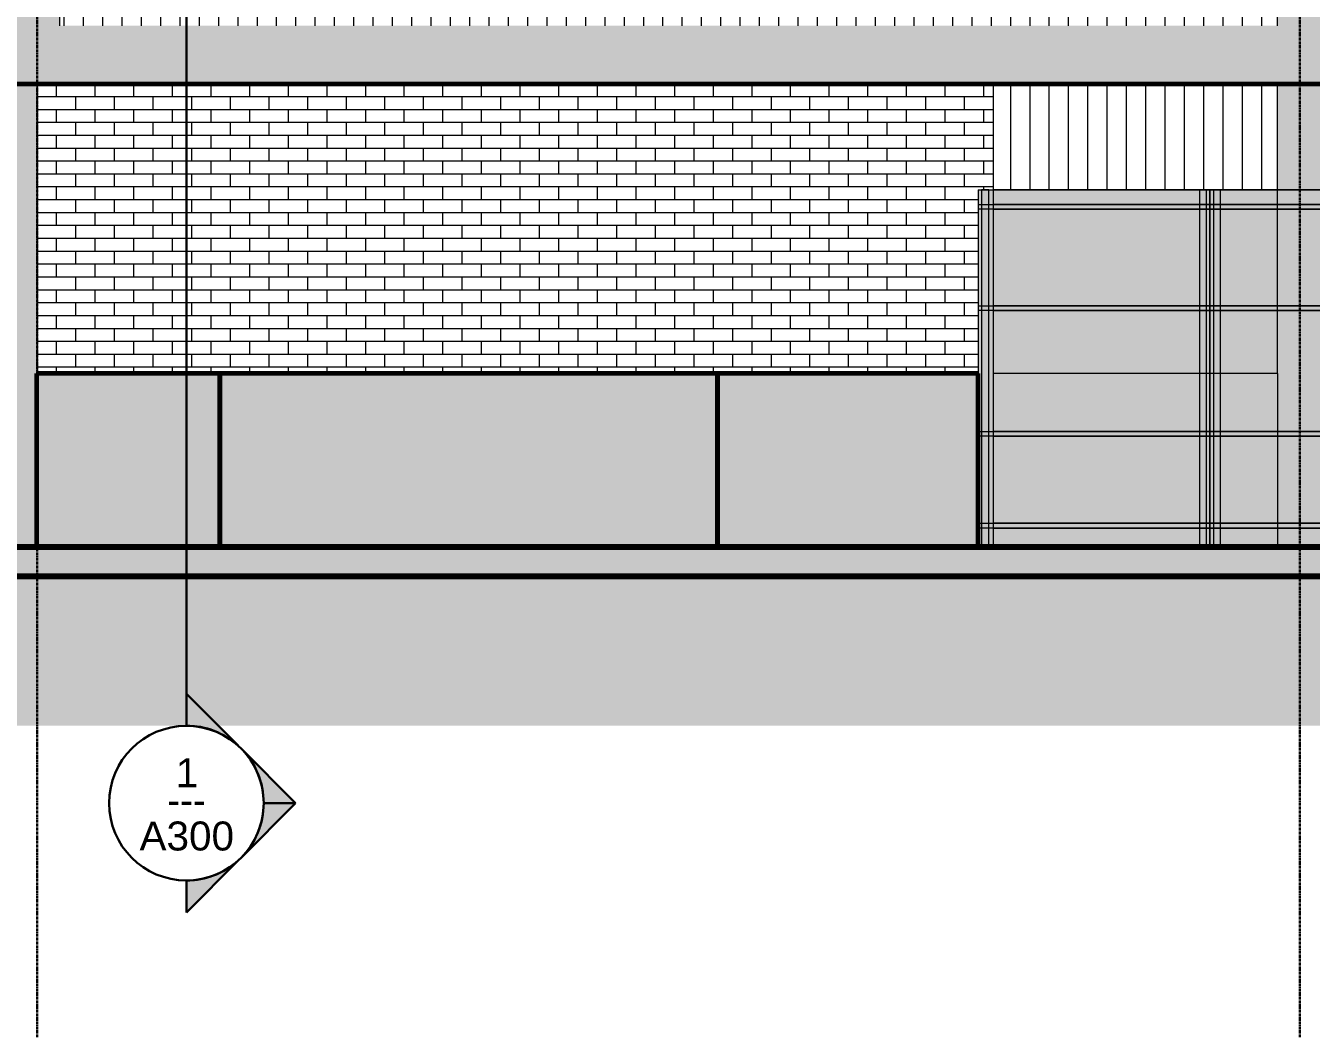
# Model space of a CAD drawing. Header units: inches. Extents: x 1275 to 2881, y -101 to 461.
# Drawn here: x 1787.1 to 2053.4, y -101.4 to 108 of the extents above; entities that cross this region are included whole.
import ezdxf

# ---------------------------------------------------------------- set-up
doc = ezdxf.new("R2010")
doc.units = ezdxf.units.IN
doc.header["$MEASUREMENT"] = 0
doc.linetypes.add('Grid Line 1_2_', pattern=[0.875, 0.5, -0.125, 0.125, -0.125])
for name, color, linetype, lineweight in [('0-1', 7, 'Continuous', 5), ('0-3', 7, 'Continuous', 9), ('A-FLOR-1', 254, 'Continuous', 18), ('A-FLOR-2', 250, 'Continuous', 60), ('A-FLOR-LEVL-1', 51, 'Grid Line 1_2_', 9), ('A-WALL-PATT-2', 8, 'Continuous', 9), ('A-WALL-PATT-3', 111, 'Continuous', 9), ('C-BLDG-PADS', 91, 'Continuous', 80), ('C-TOPO', 7, 'Continuous', 9), ('C-TOPO-1', 7, 'Continuous', 60), ('G-ANNO-SYMB', 111, 'Continuous', 9), ('G-ANNO-SYMB-1', 111, 'Continuous', 30), ('Q-CASE-1', 8, 'Continuous', 9), ('Q-CASE-2', 253, 'Continuous', 9), ('Q-CASE-3', 135, 'Continuous', 60), ('Q-CASE-4', 43, 'Continuous', 60), ('Q-CASE-5', 250, 'Continuous', 60), ('Q-SPCQ', 91, 'Continuous', 9), ('Q-SPCQ-3', 8, 'Continuous', 9), ('Q-SPCQ-4', 253, 'Continuous', 9), ('Q-SPCQ-5', 7, 'Continuous', 9), ('S-COLS', 52, 'Continuous', 9), ('S-FNDN-3', 10, 'Continuous', 18), ('S-FNDN-4', 55, 'Continuous', 18), ('S-FNDN-5', 53, 'Continuous', 18), ('S-GRID-1', 1, 'Grid Line 1_2_', 30)]:
    doc.layers.add(name, color=color, linetype=linetype, lineweight=lineweight)
doc.layers.add('Q-SPCQ-1', color=8, linetype='Continuous', lineweight=9, transparency=0.3)
doc.layers.add('Q-SPCQ-2', color=91, linetype='Continuous', lineweight=9, transparency=0.3)
doc.styles.add('Arial', font='arial.ttf', dxfattribs={"height": 6})
doc.styles.add('Century Gothic', font='ufonts.com_century-gothic.ttf', dxfattribs={"height": 6})

# ---------------------------------------------------------------- blocks, each defined once
blk = doc.blocks.new('Oakfire_2_Amenities_rvt-1-BUILDING SECTION - EAST_WEST _ PREP KITCHEN - LOOKING SOUTH')
at = {"layer": 'A-FLOR-LEVL-1'}
blk.add_line((1275.24, 0), (2864.59, 0), dxfattribs=at)
blk = doc.blocks.new('OD_CW_Base Cabinet - OD_CW_Base Cabinet-1476362-BUILDING SECTION - EAST_WEST _ PREP KITCHEN - LOOKING SOUTH')
at = {"layer": 'Q-CASE-1'}
for p, q in [((2031.65, 36), (2030.2, 36)), ((2034.54, 36), (2033.1, 36)), ((2046.37, 24), (2046.37, 23)), ((1987.54, 4), (2030.18, 4)), ((2030.21, 4), (2030.28, 4)), ((2030.28, 4), (2030.4, 4)), ((2030.41, 4), (2030.55, 4)), ((2030.56, 4), (2030.73, 4)), ((2030.74, 4), (2030.93, 4)), ((2030.94, 4), (2031.12, 4)), ((2031.13, 4), (2031.3, 4)), ((2031.31, 4), (2031.46, 4)), ((2031.46, 4), (2031.58, 4)), ((2031.58, 4), (2031.65, 4)), ((2031.68, 4), (2033.07, 4)), ((2033.1, 4), (2033.17, 4)), ((2033.18, 4), (2033.29, 4)), ((2033.3, 4), (2033.45, 4)), ((2033.46, 4), (2033.63, 4)), ((2033.64, 4), (2033.82, 4)), ((2033.83, 4), (2034.01, 4)), ((2034.02, 4), (2034.2, 4)), ((2034.2, 4), (2034.35, 4)), ((2034.36, 4), (2034.47, 4)), ((2034.47, 4), (2034.54, 4)), ((2034.57, 4), (2046.37, 4)), ((2046.37, 5), (2046.37, 4))]:
    blk.add_line(p, q, dxfattribs=at)
at = {"layer": 'Q-CASE-2'}
for p, q in [((2030.18, 36), (1987.54, 36)), ((2033.07, 36), (2031.68, 36)), ((2046.37, 36), (2034.57, 36)), ((2046.37, 36), (2046.37, 24)), ((2046.37, 23), (2046.37, 5)), ((2046.37, 4), (2046.37, 0))]:
    blk.add_line(p, q, dxfattribs=at)
blk = doc.blocks.new('OD_CW_Base Cabinet - OD_CW_Base Cabinet-1476780-BUILDING SECTION - EAST_WEST _ PREP KITCHEN - LOOKING SOUTH')
at = {"layer": 'Q-CASE-2'}
blk.add_hatch(color=256, dxfattribs=at).paths.add_polyline_path([(1978.64, 0), (1984.37, 0), (1984.35, 36), (1930.37, 36), (1930.37, 0)], flags=0)
at = {"layer": 'Q-CASE-3'}
for p, q in [((1984.37, 23), (1984.37, 24)), ((1984.37, 4), (1984.37, 5))]:
    blk.add_line(p, q, dxfattribs=at)
at = {"layer": 'Q-CASE-4'}
for p, q in [((1984.37, 24), (1984.37, 36)), ((1984.37, 5), (1984.37, 23)), ((1984.37, 0), (1984.37, 4))]:
    blk.add_line(p, q, dxfattribs=at)
at = {"layer": 'Q-CASE-5'}
for p, q in [((1984.37, 36), (1930.37, 36)), ((1930.37, 36), (1930.37, 0)), ((1930.37, 0), (1984.37, 0))]:
    blk.add_line(p, q, dxfattribs=at)
blk = doc.blocks.new('OD_CW_Base Cabinet - OD_CW_Base Cabinet-1476916-BUILDING SECTION - EAST_WEST _ PREP KITCHEN - LOOKING SOUTH')
at = {"layer": 'Q-CASE-2'}
blk.add_hatch(color=256, dxfattribs=at).paths.add_polyline_path([(1827.37, 0), (1930.37, 0), (1930.37, 36), (1827.37, 36), (1827.37, 26.83)], flags=0)
at = {"layer": 'Q-CASE-5'}
for p, q in [((1930.37, 36), (1827.37, 36)), ((1827.37, 36), (1827.37, 0)), ((1930.37, 0), (1930.37, 36)), ((1827.37, 0), (1930.37, 0))]:
    blk.add_line(p, q, dxfattribs=at)
blk = doc.blocks.new('OD_CW_Base Cabinet - OD_CW_Base Cabinet-1477029-BUILDING SECTION - EAST_WEST _ PREP KITCHEN - LOOKING SOUTH')
at = {"layer": 'Q-CASE-2'}
blk.add_hatch(color=256, dxfattribs=at).paths.add_polyline_path([(1827.37, 0), (1827.37, 36), (1789.37, 36), (1789.37, 0), (1789.54, 0)], flags=0)
at = {"layer": 'Q-CASE-5'}
for p, q in [((1827.37, 36), (1789.37, 36)), ((1789.37, 36), (1789.37, 0)), ((1827.37, 0), (1827.37, 36)), ((1789.37, 0), (1827.37, 0))]:
    blk.add_line(p, q, dxfattribs=at)
blk = doc.blocks.new('M2055 - Shelving_ Storage_ Wire_ CRS_ w Adjustable Shelves - 18X48-1478850-BUILDING SECTION - EAST_WEST _ PREP KITCHEN - LOOKING SOUTH')
at = {"layer": 'Q-SPCQ-1'}
h = blk.add_hatch(color=256, dxfattribs=at)
h.paths.add_polyline_path([(1985.07, 0), (1986.57, 0), (1986.54, 4), (1985.07, 4), (1985.07, 0.08)], flags=0)
h.paths.add_polyline_path([(1985.07, 5), (1986.57, 5), (1986.54, 23), (1985.07, 23), (1985.07, 6.25)], flags=0)
h.paths.add_polyline_path([(1985.07, 24), (1986.57, 24), (1986.54, 49), (1985.07, 49), (1985.07, 24.78)], flags=0)
h.paths.add_polyline_path([(1985.07, 50), (1986.57, 50), (1986.54, 70), (1985.07, 70), (1985.07, 55.64)], flags=0)
h.paths.add_polyline_path([(1986.01, 71), (1986.57, 71), (1986.54, 74), (1985.07, 74), (1985.1, 71), (1985.82, 71)], flags=0)
h = blk.add_hatch(color=256, dxfattribs=at)
h.paths.add_polyline_path([(2030.18, 36), (2031.68, 36), (2031.65, 49), (2030.18, 49), (2030.18, 37.12)], flags=0)
h.paths.add_polyline_path([(2030.18, 50), (2031.68, 50), (2031.65, 70), (2030.18, 70), (2030.18, 52.56)], flags=0)
h.paths.add_polyline_path([(2030.18, 71), (2031.68, 71), (2031.65, 74), (2030.18, 74), (2030.18, 71.08)], flags=0)
h = blk.add_hatch(color=256, dxfattribs=at)
h.paths.add_polyline_path([(1985.83, 4), (1986.57, 4), (1986.54, 5), (1985.07, 5), (1985.1, 4), (1985.82, 4)], flags=0)
h.paths.add_polyline_path([(1986.57, 23), (1986.54, 24), (1985.07, 24), (1985.1, 23), (1986.56, 23)], flags=0)
h.paths.add_polyline_path([(1985.09, 49), (1986.57, 49), (1986.54, 50), (1985.07, 50), (1985.07, 49)], flags=0)
h.paths.add_polyline_path([(1986, 70), (1986.57, 70), (1986.54, 71), (1985.07, 71), (1985.1, 70), (1985.82, 70)], flags=0)
h = blk.add_hatch(color=256, dxfattribs=at)
h.paths.add_polyline_path([(2030.18, 49), (2031.68, 49), (2031.65, 50), (2030.18, 50), (2030.18, 49.47)], flags=0)
h.paths.add_polyline_path([(2031.12, 70), (2031.68, 70), (2031.65, 71), (2030.18, 71), (2030.2, 70), (2031.11, 70)], flags=0)
h = blk.add_hatch(color=256, dxfattribs=at)
h.paths.add_polyline_path([(2030.18, 5), (2031.68, 5), (2031.65, 23), (2030.18, 23), (2030.18, 6.25)], flags=0)
h.paths.add_polyline_path([(2030.18, 24), (2031.68, 24), (2031.65, 36), (2030.18, 36), (2030.18, 24.78)], flags=0)
for points in [[(2024.28, 23), (2024.28, 24), (2001.46, 24), (2001.46, 23)], [(2024.28, 4), (2024.28, 5), (2001.46, 5), (2001.46, 4)], [(2030.18, 0), (2031.68, 0), (2031.65, 4), (2030.18, 4), (2030.18, 0.08)]]:
    blk.add_hatch(color=256, dxfattribs=at).paths.add_polyline_path(points, flags=0)
h = blk.add_hatch(color=256, dxfattribs=at)
h.paths.add_polyline_path([(2031.65, 4), (2031.68, 4), (2031.65, 5), (2030.18, 5), (2030.2, 4), (2031.65, 4)], flags=0)
h.paths.add_polyline_path([(2031.68, 23), (2031.65, 24), (2030.18, 24), (2030.2, 23), (2031.66, 23)], flags=0)
at = {"layer": 'Q-SPCQ-2'}
h = blk.add_hatch(color=256, dxfattribs=at)
h.paths.add_polyline_path([(1984.37, 0), (1985.07, 0), (1985.07, 4), (1984.37, 4), (1984.37, 0.08)], flags=0)
h.paths.add_polyline_path([(1986.57, 0), (1987.54, 0), (1987.54, 4), (1986.57, 4), (1986.57, 0.08)], flags=0)
h.paths.add_polyline_path([(1986.57, 5), (1987.54, 5), (1987.54, 23), (1986.57, 23), (1986.57, 6.25)], flags=0)
h.paths.add_polyline_path([(1985.07, 5), (1985.07, 23), (1984.37, 23), (1984.37, 5)], flags=0)
h.paths.add_polyline_path([(1985.07, 24), (1985.07, 49), (1984.37, 49), (1984.37, 24)], flags=0)
h.paths.add_polyline_path([(1987.54, 24), (1987.54, 49), (1986.57, 49), (1986.57, 24), (1987.2, 24)], flags=0)
h.paths.add_polyline_path([(1984.37, 50), (1985.07, 50), (1985.07, 70), (1984.37, 70), (1984.37, 55.64)], flags=0)
h.paths.add_polyline_path([(1986.57, 50), (1987.54, 50), (1987.54, 70), (1986.57, 70), (1986.57, 55.64)], flags=0)
h.paths.add_polyline_path([(1987.54, 71), (1987.54, 74), (1986.57, 74), (1986.57, 71)], flags=0)
h.paths.add_polyline_path([(1984.37, 71), (1985.07, 71), (1985.07, 74), (1984.37, 74)], flags=0)
h = blk.add_hatch(color=256, dxfattribs=at)
h.paths.add_polyline_path([(1987.54, 36), (2030.18, 36), (2030.18, 49), (1987.54, 49), (1987.54, 37.12)], flags=0)
h.paths.add_polyline_path([(2031.68, 36), (2032.37, 36), (2032.37, 49), (2031.68, 49), (2031.68, 37.12)], flags=0)
h.paths.add_polyline_path([(2032.37, 50), (2032.37, 70), (2031.68, 70), (2031.68, 50)], flags=0)
h.paths.add_polyline_path([(1990.05, 50), (2030.18, 50), (2030.18, 70), (1987.54, 70), (1987.54, 50)], flags=0)
h.paths.add_polyline_path([(2032.37, 71), (2032.37, 74), (2031.68, 74), (2031.68, 71)], flags=0)
h.paths.add_polyline_path([(2001.46, 71), (2030.18, 71), (2030.18, 74), (1987.54, 74), (1987.54, 71), (1990.05, 71)], flags=0)
h = blk.add_hatch(color=256, dxfattribs=at)
h.paths.add_polyline_path([(1987.54, 4), (1987.54, 5), (1986.57, 5), (1986.57, 4), (1987.2, 4)], flags=0)
h.paths.add_polyline_path([(1984.37, 4), (1985.07, 4), (1985.07, 5), (1984.37, 5)], flags=0)
h.paths.add_polyline_path([(1984.37, 23), (1985.07, 23), (1985.07, 24), (1984.37, 24)], flags=0)
h.paths.add_polyline_path([(1986.57, 23), (1987.54, 23), (1987.54, 24), (1986.57, 24)], flags=0)
h.paths.add_polyline_path([(1984.37, 49), (1985.07, 49), (1985.07, 50), (1984.37, 50), (1984.37, 49.47)], flags=0)
h.paths.add_polyline_path([(1986.57, 49), (1987.54, 49), (1987.54, 50), (1986.57, 50), (1986.57, 49.47)], flags=0)
h.paths.add_polyline_path([(1986.57, 70), (1987.54, 70), (1987.54, 71), (1986.57, 71)], flags=0)
h.paths.add_polyline_path([(1984.37, 70), (1985.07, 70), (1985.07, 71), (1984.37, 71)], flags=0)
h = blk.add_hatch(color=256, dxfattribs=at)
h.paths.add_polyline_path([(1987.54, 49), (2030.18, 49), (2030.18, 50), (1987.54, 50), (1987.54, 49.47)], flags=0)
h.paths.add_polyline_path([(2031.68, 49), (2032.37, 49), (2032.37, 50), (2031.68, 50), (2031.68, 49.47)], flags=0)
h.paths.add_polyline_path([(2032.37, 70), (2032.37, 71), (2031.68, 71), (2031.68, 70)], flags=0)
h.paths.add_polyline_path([(1987.54, 70), (2030.18, 70), (2030.18, 71), (1987.54, 71)], flags=0)
h = blk.add_hatch(color=256, dxfattribs=at)
h.paths.add_polyline_path([(1987.54, 5), (2030.18, 5), (2030.18, 23), (1987.54, 23), (1987.54, 6.25)], flags=0)
h.paths.add_polyline_path([(2032.37, 5), (2032.37, 23), (2031.68, 23), (2031.68, 5)], flags=0)
h.paths.add_polyline_path([(2032.37, 24), (2032.37, 36), (2031.68, 36), (2031.68, 24)], flags=0)
h.paths.add_polyline_path([(2030.18, 24), (2030.18, 36), (1987.54, 36), (1987.54, 24), (2029.99, 24)], flags=0)
h = blk.add_hatch(color=256, dxfattribs=at)
h.paths.add_polyline_path([(2024.28, 4), (2030.18, 4), (2030.18, 5), (2024.28, 5)], flags=0)
h.paths.add_polyline_path([(1987.54, 4), (2001.46, 4), (2001.46, 5), (1987.54, 5)], flags=0)
h.paths.add_polyline_path([(2031.68, 4), (2032.37, 4), (2032.37, 5), (2031.68, 5)], flags=0)
h.paths.add_polyline_path([(2024.28, 23), (2030.18, 23), (2030.18, 24), (2024.28, 24)], flags=0)
h.paths.add_polyline_path([(1987.54, 23), (2001.46, 23), (2001.46, 24), (1987.54, 24)], flags=0)
h.paths.add_polyline_path([(2031.68, 23), (2032.37, 23), (2032.37, 24), (2031.68, 24)], flags=0)
h = blk.add_hatch(color=256, dxfattribs=at)
h.paths.add_polyline_path([(2031.68, 0), (2032.37, 0), (2032.37, 4), (2031.68, 4), (2031.68, 0.08)], flags=0)
h.paths.add_polyline_path([(1990.05, 0), (2030.18, 0), (2030.18, 4), (1987.54, 4), (1987.54, 0)], flags=0)
at = {"layer": 'Q-SPCQ'}
for p, q in [((1984.37, 74), (2032.37, 74)), ((1984.37, 74), (1984.37, 0)), ((2030.18, 74), (1987.54, 74)), ((2031.65, 74), (2030.2, 74)), ((2032.37, 74), (2031.68, 74)), ((2032.37, 71), (2032.37, 74)), ((2032.37, 74), (2032.37, 0)), ((2032.37, 70), (2032.37, 71)), ((2032.37, 50), (2032.37, 70)), ((2032.37, 49), (2032.37, 50)), ((2032.37, 24), (2032.37, 49)), ((2032.37, 23), (2032.37, 24)), ((2032.37, 5), (2032.37, 23)), ((2032.37, 4), (2032.37, 5)), ((2032.37, 0), (2032.37, 4)), ((2032.37, 0), (1984.37, 0))]:
    blk.add_line(p, q, dxfattribs=at)
at = {"layer": 'Q-SPCQ-3'}
for p, q in [((1986.57, 74), (1985.07, 74)), ((2031.68, 74), (2030.18, 74)), ((2030.18, 74), (2030.18, 71)), ((2031.68, 74), (2030.18, 74)), ((2030.18, 74), (2031.68, 74)), ((2031.68, 71), (2031.68, 74)), ((1985.07, 71), (1985.07, 70)), ((1986.57, 70), (1986.57, 71)), ((2030.18, 71), (1987.54, 71)), ((1987.54, 70), (2030.18, 70)), ((2030.18, 71), (2030.18, 70)), ((2030.18, 71), (2030.18, 70)), ((2030.18, 70), (2030.18, 50)), ((2030.28, 71), (2030.2, 71)), ((2030.2, 70), (2030.27, 70)), ((2030.39, 71), (2030.28, 71)), ((2030.28, 70), (2030.39, 70)), ((2030.55, 71), (2030.4, 71)), ((2030.4, 70), (2030.54, 70)), ((2030.73, 71), (2030.55, 71)), ((2030.55, 70), (2030.72, 70)), ((2030.92, 71), (2030.73, 71)), ((2030.73, 70), (2030.92, 70)), ((2031.11, 71), (2030.93, 71)), ((2030.93, 70), (2031.11, 70)), ((2031.3, 71), (2031.12, 71)), ((2031.12, 70), (2031.29, 70)), ((2031.45, 71), (2031.3, 71)), ((2031.3, 70), (2031.45, 70)), ((2031.57, 71), (2031.46, 71)), ((2031.46, 70), (2031.57, 70)), ((2031.65, 71), (2031.58, 71)), ((2031.58, 70), (2031.65, 70)), ((2031.68, 70), (2031.68, 71)), ((2031.68, 70), (2031.68, 71)), ((2032.37, 71), (2031.68, 71)), ((2031.68, 50), (2031.68, 70)), ((2031.68, 70), (2032.37, 70)), ((2032.37, 71), (2032.37, 70)), ((1985.07, 50), (1985.07, 49)), ((1986.57, 49), (1986.57, 50)), ((2030.18, 50), (1987.54, 50)), ((1987.54, 49), (2030.18, 49)), ((2030.18, 50), (2030.18, 49)), ((2030.18, 50), (2030.18, 49)), ((2030.18, 49), (2030.18, 24)), ((2030.25, 50), (2030.2, 50)), ((2030.2, 49), (2030.25, 49)), ((2031.63, 50), (2030.28, 50)), ((2030.28, 49), (2031.63, 49)), ((2031.68, 49), (2031.68, 50)), ((2031.68, 49), (2031.68, 50)), ((2032.37, 50), (2031.68, 50)), ((2031.68, 24), (2031.68, 49)), ((2031.68, 49), (2032.37, 49)), ((2032.37, 50), (2032.37, 49)), ((1985.07, 24), (1985.07, 23)), ((1986.57, 23), (1986.57, 24)), ((2030.18, 24), (1987.54, 24)), ((2030.18, 24), (2030.18, 23)), ((2030.18, 24), (2030.18, 23)), ((2031.58, 24), (2030.23, 24)), ((2031.65, 24), (2031.6, 24)), ((2031.68, 23), (2031.68, 24)), ((2031.68, 23), (2031.68, 24)), ((2032.37, 24), (2031.68, 24)), ((2032.37, 24), (2032.37, 23)), ((1987.54, 23), (2030.18, 23)), ((2030.18, 23), (2030.18, 5)), ((2030.23, 23), (2031.58, 23)), ((2031.6, 23), (2031.65, 23)), ((2031.68, 5), (2031.68, 23)), ((2031.68, 23), (2032.37, 23)), ((1985.07, 5), (1985.07, 4)), ((1986.57, 4), (1986.57, 5)), ((2030.18, 5), (1987.54, 5)), ((1987.54, 4), (2030.18, 4)), ((2030.18, 5), (2030.18, 4)), ((2030.18, 5), (2030.18, 4)), ((2030.18, 4), (2030.18, 0)), ((2030.28, 5), (2030.21, 5)), ((2030.21, 4), (2030.28, 4)), ((2030.28, 4), (2030.4, 4)), ((2030.4, 5), (2030.29, 5)), ((2030.55, 5), (2030.41, 5)), ((2030.41, 4), (2030.55, 4)), ((2030.56, 4), (2030.73, 4)), ((2030.73, 5), (2030.57, 5)), ((2030.74, 4), (2030.93, 4)), ((2030.93, 5), (2030.75, 5)), ((2031.12, 5), (2030.94, 5)), ((2030.94, 4), (2031.12, 4)), ((2031.3, 5), (2031.13, 5)), ((2031.13, 4), (2031.3, 4)), ((2031.46, 5), (2031.31, 5)), ((2031.31, 4), (2031.46, 4)), ((2031.46, 4), (2031.58, 4)), ((2031.58, 5), (2031.47, 5)), ((2031.65, 5), (2031.58, 5)), ((2031.58, 4), (2031.65, 4)), ((2031.68, 4), (2031.68, 5)), ((2031.68, 4), (2031.68, 5)), ((2032.37, 5), (2031.68, 5)), ((2031.68, 0), (2031.68, 4)), ((2031.68, 4), (2032.37, 4)), ((2032.37, 5), (2032.37, 4)), ((1985.07, 0), (1986.57, 0)), ((2030.18, 0), (2031.68, 0))]:
    blk.add_line(p, q, dxfattribs=at)
at = {"layer": 'Q-SPCQ-4'}
for p, q in [((1985.07, 74), (1985.07, 71)), ((1985.07, 74), (1986.57, 74)), ((1986.57, 71), (1986.57, 74)), ((2030.18, 74), (2030.18, 71)), ((2030.18, 74), (2031.68, 74)), ((2031.68, 71), (2031.68, 74)), ((1985.07, 70), (1985.07, 50)), ((1986.57, 50), (1986.57, 70)), ((2030.18, 70), (2030.18, 50)), ((2031.68, 50), (2031.68, 70)), ((1985.07, 49), (1985.07, 24)), ((1986.57, 24), (1986.57, 49)), ((2030.18, 49), (2030.18, 24)), ((2031.68, 24), (2031.68, 49)), ((1985.07, 23), (1985.07, 5)), ((1986.57, 5), (1986.57, 23)), ((2030.18, 23), (2030.18, 5)), ((2031.68, 5), (2031.68, 23)), ((1985.07, 4), (1985.07, 0)), ((1986.57, 0), (1986.57, 4)), ((2030.18, 4), (2030.18, 0)), ((2031.68, 0), (2031.68, 4)), ((1986.57, 0), (1985.07, 0)), ((2031.68, 0), (2030.18, 0))]:
    blk.add_line(p, q, dxfattribs=at)
at = {"layer": 'Q-SPCQ-5'}
for p, q in [((1984.37, 71), (2032.37, 71)), ((1984.37, 71), (1984.37, 70)), ((2032.37, 70), (1984.37, 70)), ((2032.37, 71), (2032.37, 70)), ((1984.37, 50), (2032.37, 50)), ((1984.37, 50), (1984.37, 49)), ((2032.37, 49), (1984.37, 49)), ((2032.37, 50), (2032.37, 49)), ((1984.37, 24), (2032.37, 24)), ((1984.37, 24), (1984.37, 23)), ((2032.37, 24), (2032.37, 23)), ((2032.37, 23), (1984.37, 23)), ((1984.37, 5), (2032.37, 5)), ((1984.37, 5), (1984.37, 4)), ((2032.37, 4), (1984.37, 4)), ((2032.37, 5), (2032.37, 4))]:
    blk.add_line(p, q, dxfattribs=at)
blk = doc.blocks.new('M2055 - Shelving_ Storage_ Wire_ CRS_ w Adjustable Shelves - 18X48-V38-BUILDING SECTION - EAST_WEST _ PREP KITCHEN - LOOKING SOUTH')
at = {"layer": 'Q-SPCQ-1'}
h = blk.add_hatch(color=256, dxfattribs=at)
h.paths.add_polyline_path([(2033.07, 36), (2034.57, 36), (2034.54, 49), (2033.07, 49), (2033.07, 37.12)], flags=0)
h.paths.add_polyline_path([(2033.07, 50), (2034.57, 50), (2034.54, 70), (2033.07, 70), (2033.07, 52.56)], flags=0)
h.paths.add_polyline_path([(2033.07, 71), (2034.57, 71), (2034.54, 74), (2033.07, 74), (2033.07, 71.08)], flags=0)
h = blk.add_hatch(color=256, dxfattribs=at)
h.paths.add_polyline_path([(2078.18, 0), (2079.68, 0), (2079.65, 4), (2078.18, 4), (2078.18, 0.08)], flags=0)
h.paths.add_polyline_path([(2078.18, 5), (2079.68, 5), (2079.65, 23), (2078.18, 23), (2078.18, 6.25)], flags=0)
h.paths.add_polyline_path([(2078.18, 24), (2079.68, 24), (2079.65, 49), (2078.18, 49), (2078.18, 24.78)], flags=0)
h.paths.add_polyline_path([(2078.18, 50), (2079.68, 50), (2079.65, 70), (2078.18, 70), (2078.18, 55.64)], flags=0)
h.paths.add_polyline_path([(2079.68, 71), (2079.68, 71), (2079.65, 74), (2078.18, 74), (2078.2, 71), (2079.65, 71)], flags=0)
h = blk.add_hatch(color=256, dxfattribs=at)
h.paths.add_polyline_path([(2033.07, 49), (2034.57, 49), (2034.54, 50), (2033.07, 50), (2033.07, 49.47)], flags=0)
h.paths.add_polyline_path([(2033.81, 70), (2034.57, 70), (2034.54, 71), (2033.07, 71), (2033.1, 70), (2033.79, 70)], flags=0)
for points in [[(2075.62, 70), (2078.18, 70), (2078.18, 71), (2075.62, 71)], [(2033.07, 0), (2034.57, 0), (2034.54, 4), (2033.07, 4), (2033.07, 0.08)], [(2075.62, 4), (2078.18, 4), (2078.18, 5), (2075.62, 5)]]:
    blk.add_hatch(color=256, dxfattribs=at).paths.add_polyline_path(points, flags=0)
h = blk.add_hatch(color=256, dxfattribs=at)
h.paths.add_polyline_path([(2079.68, 4), (2079.65, 5), (2078.18, 5), (2078.2, 4), (2079.65, 4)], flags=0)
h.paths.add_polyline_path([(2079.68, 23), (2079.65, 24), (2078.18, 24), (2078.2, 23), (2079.66, 23)], flags=0)
h.paths.add_polyline_path([(2078.19, 49), (2079.68, 49), (2079.65, 50), (2078.18, 50), (2078.18, 49)], flags=0)
h.paths.add_polyline_path([(2079.11, 70), (2079.68, 70), (2079.65, 71), (2078.18, 71), (2078.2, 70), (2078.93, 70)], flags=0)
h = blk.add_hatch(color=256, dxfattribs=at)
h.paths.add_polyline_path([(2033.07, 5), (2034.57, 5), (2034.54, 23), (2033.07, 23), (2033.07, 6.25)], flags=0)
h.paths.add_polyline_path([(2033.07, 24), (2034.57, 24), (2034.54, 36), (2033.07, 36), (2033.07, 24.78)], flags=0)
h = blk.add_hatch(color=256, dxfattribs=at)
h.paths.add_polyline_path([(2034.01, 4), (2034.57, 4), (2034.54, 5), (2033.07, 5), (2033.1, 4), (2033.83, 4)], flags=0)
h.paths.add_polyline_path([(2034.57, 23), (2034.54, 24), (2033.07, 24), (2033.1, 23), (2034.56, 23)], flags=0)
at = {"layer": 'Q-SPCQ-2'}
h = blk.add_hatch(color=256, dxfattribs=at)
h.paths.add_polyline_path([(2055.62, 0), (2078.18, 0), (2078.18, 4), (2055.62, 4)], flags=0)
h.paths.add_polyline_path([(2079.68, 0), (2080.37, 0), (2080.37, 4), (2079.68, 4), (2079.68, 0.08)], flags=0)
h.paths.add_polyline_path([(2078.18, 5), (2078.18, 23), (2055.62, 23), (2055.62, 5), (2075.62, 5)], flags=0)
h.paths.add_polyline_path([(2079.68, 5), (2080.37, 5), (2080.37, 23), (2079.68, 23), (2079.68, 6.25)], flags=0)
h.paths.add_polyline_path([(2055.62, 24), (2078.18, 24), (2078.18, 49), (2055.62, 49), (2055.62, 37.12)], flags=0)
h.paths.add_polyline_path([(2079.68, 24), (2080.37, 24), (2080.37, 49), (2079.68, 49), (2079.68, 24.78)], flags=0)
h.paths.add_polyline_path([(2046.37, 36), (2046.37, 49), (2034.57, 49), (2034.57, 36), (2035.69, 36)], flags=0)
h.paths.add_polyline_path([(2032.37, 36), (2033.07, 36), (2033.07, 49), (2032.37, 49), (2032.37, 37.12)], flags=0)
h.paths.add_polyline_path([(2055.62, 50), (2078.18, 50), (2078.18, 70), (2055.62, 70), (2055.62, 61.82)], flags=0)
h.paths.add_polyline_path([(2046.37, 50), (2046.37, 70), (2034.57, 70), (2034.57, 50), (2035.69, 50)], flags=0)
h.paths.add_polyline_path([(2080.37, 50), (2080.37, 70), (2079.68, 70), (2079.68, 50)], flags=0)
h.paths.add_polyline_path([(2032.37, 50), (2033.07, 50), (2033.07, 70), (2032.37, 70), (2032.37, 52.56)], flags=0)
h.paths.add_polyline_path([(2035.69, 71), (2046.37, 71), (2046.37, 74), (2034.57, 74), (2034.57, 71)], flags=0)
h.paths.add_polyline_path([(2033.07, 71), (2033.07, 74), (2032.37, 74), (2032.37, 71), (2032.84, 71)], flags=0)
h.paths.add_polyline_path([(2055.62, 71), (2078.18, 71), (2078.18, 74), (2055.62, 74)], flags=0)
h.paths.add_polyline_path([(2080.37, 71), (2080.37, 74), (2079.68, 74), (2079.68, 71)], flags=0)
h = blk.add_hatch(color=256, dxfattribs=at)
h.paths.add_polyline_path([(2047.1, 0), (2055.62, 0), (2055.62, 4), (2046.37, 4), (2046.37, 0)], flags=0)
h.paths.add_polyline_path([(2055.62, 5), (2055.62, 23), (2046.37, 23), (2046.37, 5), (2047.1, 5)], flags=0)
h.paths.add_polyline_path([(2055.62, 24), (2055.62, 49), (2046.37, 49), (2046.37, 24), (2047.1, 24)], flags=0)
h.paths.add_polyline_path([(2055.62, 50), (2055.62, 70), (2046.37, 70), (2046.37, 50), (2047.1, 50)], flags=0)
h.paths.add_polyline_path([(2055.62, 71), (2055.62, 74), (2046.37, 74), (2046.37, 71), (2047.1, 71)], flags=0)
h = blk.add_hatch(color=256, dxfattribs=at)
h.paths.add_polyline_path([(2080.37, 4), (2080.37, 5), (2079.68, 5), (2079.68, 4)], flags=0)
h.paths.add_polyline_path([(2069.92, 4), (2075.62, 4), (2075.62, 5), (2055.62, 5), (2055.62, 4)], flags=0)
h.paths.add_polyline_path([(2055.62, 23), (2078.18, 23), (2078.18, 24), (2055.62, 24)], flags=0)
h.paths.add_polyline_path([(2080.37, 23), (2080.37, 24), (2079.68, 24), (2079.68, 23)], flags=0)
h.paths.add_polyline_path([(2078.18, 49), (2078.18, 50), (2055.62, 50), (2055.62, 49), (2069.92, 49)], flags=0)
h.paths.add_polyline_path([(2079.68, 49), (2080.37, 49), (2080.37, 50), (2079.68, 50), (2079.68, 49.47)], flags=0)
h.paths.add_polyline_path([(2032.37, 49), (2033.07, 49), (2033.07, 50), (2032.37, 50), (2032.37, 49.47)], flags=0)
h.paths.add_polyline_path([(2046.37, 49), (2046.37, 50), (2034.57, 50), (2034.57, 49), (2035.69, 49)], flags=0)
h.paths.add_polyline_path([(2032.37, 70), (2033.07, 70), (2033.07, 71), (2032.37, 71)], flags=0)
h.paths.add_polyline_path([(2034.57, 70), (2046.37, 70), (2046.37, 71), (2034.57, 71), (2034.57, 70.16)], flags=0)
h.paths.add_polyline_path([(2080.37, 70), (2080.37, 71), (2079.68, 71), (2079.68, 70)], flags=0)
h.paths.add_polyline_path([(2069.92, 70), (2075.62, 70), (2075.62, 71), (2055.62, 71), (2055.62, 70)], flags=0)
h = blk.add_hatch(color=256, dxfattribs=at)
h.paths.add_polyline_path([(2047.1, 4), (2055.62, 4), (2055.62, 5), (2046.37, 5), (2046.37, 4)], flags=0)
h.paths.add_polyline_path([(2055.62, 23), (2055.62, 24), (2046.37, 24), (2046.37, 23), (2047.1, 23)], flags=0)
h.paths.add_polyline_path([(2047.1, 49), (2055.62, 49), (2055.62, 50), (2046.37, 50), (2046.37, 49)], flags=0)
h.paths.add_polyline_path([(2055.62, 70), (2055.62, 71), (2046.37, 71), (2046.37, 70), (2047.1, 70)], flags=0)
h = blk.add_hatch(color=256, dxfattribs=at)
h.paths.add_polyline_path([(2032.37, 5), (2033.07, 5), (2033.07, 23), (2032.37, 23), (2032.37, 6.25)], flags=0)
h.paths.add_polyline_path([(2034.57, 5), (2046.37, 5), (2046.37, 23), (2034.57, 23), (2034.57, 6.25)], flags=0)
h.paths.add_polyline_path([(2032.37, 24), (2033.07, 24), (2033.07, 36), (2032.37, 36), (2032.37, 24.78)], flags=0)
h.paths.add_polyline_path([(2034.57, 24), (2046.37, 24), (2046.37, 36), (2034.57, 36), (2034.57, 24.78)], flags=0)
h = blk.add_hatch(color=256, dxfattribs=at)
h.paths.add_polyline_path([(2035.69, 4), (2046.37, 4), (2046.37, 5), (2034.57, 5), (2034.57, 4)], flags=0)
h.paths.add_polyline_path([(2032.37, 4), (2033.07, 4), (2033.07, 5), (2032.37, 5)], flags=0)
h.paths.add_polyline_path([(2034.57, 23), (2046.37, 23), (2046.37, 24), (2034.57, 24)], flags=0)
h.paths.add_polyline_path([(2032.37, 23), (2033.07, 23), (2033.07, 24), (2032.37, 24)], flags=0)
h = blk.add_hatch(color=256, dxfattribs=at)
h.paths.add_polyline_path([(2032.37, 0), (2033.07, 0), (2033.07, 4), (2032.37, 4), (2032.37, 0.08)], flags=0)
h.paths.add_polyline_path([(2034.57, 0), (2046.37, 0), (2046.37, 4), (2034.57, 4), (2034.57, 0.08)], flags=0)
at = {"layer": 'Q-SPCQ'}
for p, q in [((2033.07, 74), (2032.37, 74)), ((2032.37, 74), (2080.37, 74)), ((2032.37, 74), (2032.37, 0)), ((2032.37, 74), (2032.37, 71)), ((2034.54, 74), (2033.1, 74)), ((2078.18, 74), (2034.57, 74)), ((2079.65, 74), (2078.2, 74)), ((2080.37, 74), (2079.68, 74)), ((2080.37, 71), (2080.37, 74)), ((2080.37, 74), (2080.37, 0)), ((2032.37, 71), (2032.37, 70)), ((2032.37, 70), (2032.37, 50)), ((2080.37, 70), (2080.37, 71)), ((2080.37, 50), (2080.37, 70)), ((2032.37, 50), (2032.37, 49)), ((2032.37, 49), (2032.37, 24)), ((2080.37, 49), (2080.37, 50)), ((2080.37, 24), (2080.37, 49)), ((2032.37, 24), (2032.37, 23)), ((2080.37, 23), (2080.37, 24)), ((2032.37, 23), (2032.37, 5)), ((2080.37, 5), (2080.37, 23)), ((2032.37, 5), (2032.37, 4)), ((2032.37, 4), (2032.37, 0)), ((2080.37, 4), (2080.37, 5)), ((2080.37, 0), (2080.37, 4)), ((2080.37, 0), (2032.37, 0))]:
    blk.add_line(p, q, dxfattribs=at)
at = {"layer": 'Q-SPCQ-3'}
for p, q in [((2034.57, 74), (2033.07, 74)), ((2033.07, 74), (2033.07, 71)), ((2033.07, 74), (2034.57, 74)), ((2034.57, 74), (2033.07, 74)), ((2034.57, 71), (2034.57, 74)), ((2079.68, 74), (2078.18, 74)), ((2078.18, 74), (2078.18, 71)), ((2079.68, 74), (2078.18, 74)), ((2078.18, 74), (2079.68, 74)), ((2079.68, 71), (2079.68, 74)), ((2033.07, 71), (2032.37, 71)), ((2032.37, 70), (2032.37, 71)), ((2032.37, 70), (2033.07, 70)), ((2033.07, 71), (2033.07, 70)), ((2033.07, 71), (2033.07, 70)), ((2033.07, 70), (2033.07, 50)), ((2033.17, 71), (2033.1, 71)), ((2033.1, 70), (2033.17, 70)), ((2033.29, 71), (2033.17, 71)), ((2033.17, 70), (2033.28, 70)), ((2033.44, 71), (2033.29, 71)), ((2033.29, 70), (2033.44, 70)), ((2033.62, 71), (2033.45, 71)), ((2033.45, 70), (2033.62, 70)), ((2033.81, 71), (2033.63, 71)), ((2033.63, 70), (2033.81, 70)), ((2034.01, 71), (2033.82, 71)), ((2033.82, 70), (2034, 70)), ((2034.19, 71), (2034.01, 71)), ((2034.01, 70), (2034.19, 70)), ((2034.34, 71), (2034.2, 71)), ((2034.2, 70), (2034.34, 70)), ((2034.46, 71), (2034.35, 71)), ((2034.35, 70), (2034.46, 70)), ((2034.54, 71), (2034.47, 71)), ((2034.47, 70), (2034.54, 70)), ((2034.57, 70), (2034.57, 71)), ((2034.57, 70), (2034.57, 71)), ((2078.18, 71), (2034.57, 71)), ((2034.57, 50), (2034.57, 70)), ((2034.57, 70), (2078.18, 70)), ((2078.18, 71), (2078.18, 70)), ((2078.18, 71), (2078.18, 70)), ((2078.18, 70), (2078.18, 50)), ((2078.28, 71), (2078.2, 71)), ((2078.2, 70), (2078.27, 70)), ((2078.39, 71), (2078.28, 71)), ((2078.28, 70), (2078.39, 70)), ((2078.55, 71), (2078.4, 71)), ((2078.4, 70), (2078.54, 70)), ((2078.73, 71), (2078.55, 71)), ((2078.55, 70), (2078.72, 70)), ((2078.92, 71), (2078.73, 71)), ((2078.73, 70), (2078.92, 70)), ((2079.11, 71), (2078.93, 71)), ((2078.93, 70), (2079.11, 70)), ((2079.3, 71), (2079.12, 71)), ((2079.12, 70), (2079.29, 70)), ((2079.45, 71), (2079.3, 71)), ((2079.3, 70), (2079.45, 70)), ((2079.57, 71), (2079.46, 71)), ((2079.46, 70), (2079.57, 70)), ((2079.65, 71), (2079.58, 71)), ((2079.58, 70), (2079.65, 70)), ((2079.68, 70), (2079.68, 71)), ((2079.68, 70), (2079.68, 71)), ((2080.37, 71), (2079.68, 71)), ((2079.68, 50), (2079.68, 70)), ((2079.68, 70), (2080.37, 70)), ((2080.37, 71), (2080.37, 70)), ((2033.07, 50), (2032.37, 50)), ((2032.37, 49), (2032.37, 50)), ((2032.37, 49), (2033.07, 49)), ((2033.07, 50), (2033.07, 49)), ((2033.07, 50), (2033.07, 49)), ((2033.07, 49), (2033.07, 24)), ((2033.15, 50), (2033.1, 50)), ((2033.1, 49), (2033.15, 49)), ((2034.52, 50), (2033.17, 50)), ((2033.17, 49), (2034.52, 49)), ((2034.57, 49), (2034.57, 50)), ((2034.57, 49), (2034.57, 50)), ((2078.18, 50), (2034.57, 50)), ((2034.57, 24), (2034.57, 49)), ((2034.57, 49), (2078.18, 49)), ((2078.18, 50), (2078.18, 49)), ((2078.18, 50), (2078.18, 49)), ((2078.18, 49), (2078.18, 24)), ((2078.25, 50), (2078.2, 50)), ((2078.2, 49), (2078.25, 49)), ((2079.63, 50), (2078.28, 50)), ((2078.28, 49), (2079.63, 49)), ((2079.68, 49), (2079.68, 50)), ((2079.68, 49), (2079.68, 50)), ((2080.37, 50), (2079.68, 50)), ((2079.68, 24), (2079.68, 49)), ((2079.68, 49), (2080.37, 49)), ((2080.37, 50), (2080.37, 49)), ((2033.07, 24), (2032.37, 24)), ((2032.37, 23), (2032.37, 24)), ((2033.07, 24), (2033.07, 23)), ((2033.07, 24), (2033.07, 23)), ((2034.47, 24), (2033.12, 24)), ((2034.54, 24), (2034.49, 24)), ((2034.57, 23), (2034.57, 24)), ((2034.57, 23), (2034.57, 24)), ((2078.18, 24), (2034.57, 24)), ((2078.18, 24), (2078.18, 23)), ((2078.18, 24), (2078.18, 23)), ((2079.58, 24), (2078.23, 24)), ((2079.65, 24), (2079.6, 24)), ((2079.68, 23), (2079.68, 24)), ((2079.68, 23), (2079.68, 24)), ((2080.37, 24), (2079.68, 24)), ((2080.37, 24), (2080.37, 23)), ((2032.37, 23), (2033.07, 23)), ((2033.07, 23), (2033.07, 5)), ((2033.12, 23), (2034.47, 23)), ((2034.49, 23), (2034.54, 23)), ((2034.57, 5), (2034.57, 23)), ((2034.57, 23), (2078.18, 23)), ((2078.18, 23), (2078.18, 5)), ((2078.23, 23), (2079.58, 23)), ((2079.6, 23), (2079.65, 23)), ((2079.68, 5), (2079.68, 23)), ((2079.68, 23), (2080.37, 23)), ((2033.07, 5), (2032.37, 5)), ((2032.37, 4), (2032.37, 5)), ((2032.37, 4), (2033.07, 4)), ((2033.07, 5), (2033.07, 4)), ((2033.07, 5), (2033.07, 4)), ((2033.07, 4), (2033.07, 0)), ((2033.17, 5), (2033.1, 5)), ((2033.1, 4), (2033.17, 4)), ((2033.29, 5), (2033.18, 5)), ((2033.18, 4), (2033.29, 4)), ((2033.45, 5), (2033.3, 5)), ((2033.3, 4), (2033.45, 4)), ((2033.63, 5), (2033.46, 5)), ((2033.46, 4), (2033.63, 4)), ((2033.82, 5), (2033.64, 5)), ((2033.64, 4), (2033.82, 4)), ((2034.01, 5), (2033.83, 5)), ((2033.83, 4), (2034.01, 4)), ((2034.02, 4), (2034.2, 4)), ((2034.2, 5), (2034.03, 5)), ((2034.2, 4), (2034.35, 4)), ((2034.35, 5), (2034.21, 5)), ((2034.47, 5), (2034.36, 5)), ((2034.36, 4), (2034.47, 4)), ((2034.54, 5), (2034.47, 5)), ((2034.47, 4), (2034.54, 4)), ((2034.57, 4), (2034.57, 5)), ((2034.57, 4), (2034.57, 5)), ((2078.18, 5), (2034.57, 5)), ((2034.57, 0), (2034.57, 4)), ((2034.57, 4), (2078.18, 4)), ((2078.18, 5), (2078.18, 4)), ((2078.18, 5), (2078.18, 4)), ((2078.18, 4), (2078.18, 0)), ((2078.28, 5), (2078.21, 5)), ((2078.21, 4), (2078.28, 4)), ((2078.28, 4), (2078.4, 4)), ((2078.4, 5), (2078.29, 5)), ((2078.55, 5), (2078.41, 5)), ((2078.41, 4), (2078.55, 4)), ((2078.56, 4), (2078.73, 4)), ((2078.73, 5), (2078.57, 5)), ((2078.74, 4), (2078.93, 4)), ((2078.93, 5), (2078.75, 5)), ((2079.12, 5), (2078.94, 5)), ((2078.94, 4), (2079.12, 4)), ((2079.3, 5), (2079.13, 5)), ((2079.13, 4), (2079.3, 4)), ((2079.46, 5), (2079.31, 5)), ((2079.31, 4), (2079.46, 4)), ((2079.46, 4), (2079.58, 4)), ((2079.58, 5), (2079.47, 5)), ((2079.65, 5), (2079.58, 5)), ((2079.58, 4), (2079.65, 4)), ((2079.68, 4), (2079.68, 5)), ((2079.68, 4), (2079.68, 5)), ((2080.37, 5), (2079.68, 5)), ((2079.68, 0), (2079.68, 4)), ((2079.68, 4), (2080.37, 4)), ((2080.37, 5), (2080.37, 4)), ((2033.07, 0), (2034.57, 0)), ((2078.18, 0), (2079.68, 0))]:
    blk.add_line(p, q, dxfattribs=at)
at = {"layer": 'Q-SPCQ-4'}
for p, q in [((2033.07, 74), (2033.07, 71)), ((2033.07, 74), (2034.57, 74)), ((2034.57, 71), (2034.57, 74)), ((2078.18, 74), (2078.18, 71)), ((2078.18, 74), (2079.68, 74)), ((2079.68, 71), (2079.68, 74)), ((2033.07, 70), (2033.07, 50)), ((2034.57, 50), (2034.57, 70)), ((2078.18, 70), (2078.18, 50)), ((2079.68, 50), (2079.68, 70)), ((2033.07, 49), (2033.07, 24)), ((2034.57, 24), (2034.57, 49)), ((2078.18, 49), (2078.18, 24)), ((2079.68, 24), (2079.68, 49)), ((2033.07, 23), (2033.07, 5)), ((2034.57, 5), (2034.57, 23)), ((2078.18, 23), (2078.18, 5)), ((2079.68, 5), (2079.68, 23)), ((2033.07, 4), (2033.07, 0)), ((2034.57, 0), (2034.57, 4)), ((2078.18, 4), (2078.18, 0)), ((2079.68, 0), (2079.68, 4)), ((2034.57, 0), (2033.07, 0)), ((2079.68, 0), (2078.18, 0))]:
    blk.add_line(p, q, dxfattribs=at)
at = {"layer": 'Q-SPCQ-5'}
for p, q in [((2032.37, 71), (2080.37, 71)), ((2032.37, 71), (2032.37, 70)), ((2080.37, 70), (2032.37, 70)), ((2080.37, 71), (2080.37, 70)), ((2032.37, 50), (2080.37, 50)), ((2032.37, 50), (2032.37, 49)), ((2080.37, 49), (2032.37, 49)), ((2080.37, 50), (2080.37, 49)), ((2032.37, 24), (2080.37, 24)), ((2032.37, 24), (2032.37, 23)), ((2080.37, 24), (2080.37, 23)), ((2080.37, 23), (2032.37, 23)), ((2032.37, 5), (2080.37, 5)), ((2032.37, 5), (2032.37, 4)), ((2080.37, 4), (2032.37, 4)), ((2080.37, 5), (2080.37, 4))]:
    blk.add_line(p, q, dxfattribs=at)
blk = doc.blocks.new('Oakfire_2_Kitchen_rvt-1-BUILDING SECTION - EAST_WEST _ PREP KITCHEN - LOOKING SOUTH')
at = {"layer": 'A-FLOR-1'}
blk.add_hatch(color=256, dxfattribs=at).paths.add_polyline_path([(2138.37, 96), (2312.08, 96), (2312.08, 108), (1528.46, 108), (1528.46, 96), (2118.75, 96)], flags=0)
at = {"layer": 'A-WALL-PATT-2'}
h = blk.add_hatch(dxfattribs=at)
h.set_pattern_fill('FP_11', color=256, style=0, pattern_type=2)
h.set_pattern_definition([(0, (1789.541, 0), (0, 2.667), []), (90, (1789.541, 0), (-4, 2.667), [2.667, -2.667])])
h.paths.add_polyline_path([(1789.54, 36), (1984.37, 36), (1984.37, 74), (1987.54, 74), (1987.54, 96), (1789.54, 96), (1789.54, 61.82)], flags=0)
at = {"layer": 'A-FLOR-2'}
blk.add_line((1644.24, 96), (2312.08, 96), dxfattribs=at)
at = {"layer": 'A-FLOR-LEVL-1'}
blk.add_line((1275.24, 0), (2864.59, 0), dxfattribs=at)
at = {"layer": 'S-FNDN-3'}
for p, q in [((1789.54, 96), (1789.54, 36)), ((1987.54, 74), (1987.54, 96))]:
    blk.add_line(p, q, dxfattribs=at)
at = {"layer": 'S-FNDN-4'}
for p, q in [((1987.54, 70), (1987.54, 71)), ((1987.54, 49), (1987.54, 50)), ((1987.54, 23), (1987.54, 24)), ((1987.54, 4), (1987.54, 5))]:
    blk.add_line(p, q, dxfattribs=at)
at = {"layer": 'S-FNDN-5'}
for p, q in [((1987.54, 71), (1987.54, 74)), ((1987.54, 50), (1987.54, 70)), ((1987.54, 24), (1987.54, 49)), ((1987.54, 5), (1987.54, 23)), ((1987.54, 0), (1987.54, 4))]:
    blk.add_line(p, q, dxfattribs=at)
at = {"layer": '0-3'}
for name in ['M2055 - Shelving_ Storage_ Wire_ CRS_ w Adjustable Shelves - 18X48-1478850-BUILDING SECTION - EAST_WEST _ PREP KITCHEN - LOOKING SOUTH', 'M2055 - Shelving_ Storage_ Wire_ CRS_ w Adjustable Shelves - 18X48-V38-BUILDING SECTION - EAST_WEST _ PREP KITCHEN - LOOKING SOUTH', 'OD_CW_Base Cabinet - OD_CW_Base Cabinet-1477029-BUILDING SECTION - EAST_WEST _ PREP KITCHEN - LOOKING SOUTH', 'OD_CW_Base Cabinet - OD_CW_Base Cabinet-1476916-BUILDING SECTION - EAST_WEST _ PREP KITCHEN - LOOKING SOUTH', 'OD_CW_Base Cabinet - OD_CW_Base Cabinet-1476780-BUILDING SECTION - EAST_WEST _ PREP KITCHEN - LOOKING SOUTH', 'OD_CW_Base Cabinet - OD_CW_Base Cabinet-1476362-BUILDING SECTION - EAST_WEST _ PREP KITCHEN - LOOKING SOUTH']:
    blk.add_blockref(name, (0, 0), dxfattribs=at)
blk = doc.blocks.new('Timber-Column1 - 10x10-V1-BUILDING SECTION - EAST_WEST _ PREP KITCHEN - LOOKING SOUTH')
at = {"layer": 'S-COLS'}
h = blk.add_hatch(color=256, dxfattribs=at)
h.paths.add_polyline_path([(2046.37, 74), (2055.62, 74), (2055.62, 96), (2046.37, 96), (2046.37, 74.17)], flags=0)
h.paths.add_polyline_path([(2046.37, 108), (2055.62, 108), (2055.62, 192), (2046.37, 192), (2046.37, 111.21)], flags=0)
for p, q in [((2046.37, 108), (2046.37, 192)), ((2055.62, 192), (2046.37, 192)), ((2055.62, 192), (2055.62, 108)), ((2046.37, 74), (2046.37, 96)), ((2055.62, 96), (2055.62, 74)), ((2046.37, 71), (2046.37, 74)), ((2055.62, 74), (2055.62, 71)), ((2046.37, 70), (2046.37, 71)), ((2046.37, 50), (2046.37, 70)), ((2055.62, 71), (2055.62, 70)), ((2055.62, 70), (2055.62, 50)), ((2046.37, 49), (2046.37, 50)), ((2046.37, 36), (2046.37, 49)), ((2055.62, 50), (2055.62, 49)), ((2055.62, 49), (2055.62, 24)), ((2055.62, 24), (2055.62, 23)), ((2055.62, 23), (2055.62, 5)), ((2055.62, 5), (2055.62, 4)), ((2055.62, 4), (2055.62, 0))]:
    blk.add_line(p, q, dxfattribs=at)
blk = doc.blocks.new('Timber-Column1 - 10x10-V2-BUILDING SECTION - EAST_WEST _ PREP KITCHEN - LOOKING SOUTH')
at = {"layer": 'S-COLS'}
h = blk.add_hatch(color=256, dxfattribs=at)
h.paths.add_polyline_path([(1789.37, 0), (1789.37, 36), (1789.54, 36), (1789.54, 96), (1784.92, 96), (1784.92, 0)], flags=0)
h.paths.add_polyline_path([(1794.17, 108), (1794.17, 192), (1784.92, 192), (1784.92, 108), (1789.54, 108)], flags=0)
for p, q in [((1784.92, 108), (1784.92, 192)), ((1794.17, 192), (1784.92, 192)), ((1794.17, 192), (1794.17, 108)), ((1784.92, 0), (1784.92, 96))]:
    blk.add_line(p, q, dxfattribs=at)
blk = doc.blocks.new('Section - Section Head - Filled-22785-BUILDING SECTION - EAST_WEST _ PREP KITCHEN - LOOKING SOUTH')
at = {"layer": 'G-ANNO-SYMB'}
h = blk.add_hatch(color=256, dxfattribs=at)
edge = h.paths.add_edge_path(flags=0)
edge.add_arc((1820.42, 438.12), 16.02, 47.9216, 90)
edge.add_line((1820.42, 454.14), (1820.42, 460.75))
edge.add_line((1820.42, 460.75), (1831.15, 450.01))
h = blk.add_hatch(color=256, dxfattribs=at)
edge = h.paths.add_edge_path(flags=0)
edge.add_line((1831.73, 449.44), (1843.04, 438.12))
edge.add_line((1843.04, 438.12), (1836.42, 438.12))
edge.add_arc((1820.42, 438.12), 16, 0, 45)
h = blk.add_hatch(color=256, dxfattribs=at)
edge = h.paths.add_edge_path(flags=0)
edge.add_arc((1820.42, 438.12), 16, 315, 360)
edge.add_line((1836.42, 438.12), (1843.04, 438.12))
edge.add_line((1843.04, 438.12), (1831.73, 426.81))
h = blk.add_hatch(color=256, dxfattribs=at)
edge = h.paths.add_edge_path(flags=0)
edge.add_line((1831.15, 426.23), (1820.42, 415.49))
edge.add_line((1820.42, 415.49), (1820.42, 422.1))
edge.add_arc((1820.42, 438.12), 16.02, 270, 312.0784)
at = {"layer": 'G-ANNO-SYMB-1'}
for p, q in [((1831.15, 450.01), (1820.42, 460.75)), ((1820.42, 460.75), (1820.42, 454.14)), ((1843.04, 438.12), (1831.73, 449.44)), ((1831.73, 426.81), (1843.04, 438.12)), ((1836.42, 438.12), (1843.04, 438.12)), ((1843.04, 438.12), (1836.42, 438.12)), ((1820.42, 415.49), (1831.15, 426.23)), ((1820.42, 422.1), (1820.42, 415.49))]:
    blk.add_line(p, q, dxfattribs=at)
for centre, radius, start, end in [((1820.42, 438.14), 16, 90, 270), ((1820.42, 438.14), 16, 270, 90), ((1820.42, 438.12), 16.02, 47.9216, 90), ((1820.42, 438.12), 16, 0, 45), ((1820.42, 438.12), 16, 315, 360), ((1820.42, 438.12), 16.02, 270, 312.0784)]:
    blk.add_arc(centre, radius, start, end, dxfattribs=at)

msp = doc.modelspace()

# ---------------------------------------------------------------- hatches: boundary and pattern name
at = {"layer": 'A-WALL-PATT-3'}
h = msp.add_hatch(dxfattribs=at)
h.set_pattern_fill('FP_3', color=256, style=0, pattern_type=2)
h.set_pattern_definition([(90, (1699.106, 0), (-4, 2e-16), [])])
h.paths.add_polyline_path([(2097.73, 0), (2097.73, 87), (2139.73, 87), (2139.73, 0), (2146.79, 0), (2146.79, 96), (2055.62, 96), (2055.62, 74), (2080.37, 74), (2080.37, 0), (2092.74, 0)], flags=0)
h.paths.add_polyline_path([(1739.44, 0), (1784.92, 0), (1784.92, 96), (1699.11, 96), (1699.11, 36), (1739.44, 36), (1739.44, 4)], flags=0)
h.paths.add_polyline_path([(2033.63, 74), (2046.37, 74), (2046.37, 96), (1987.54, 96), (1987.54, 74), (2033.45, 74)], flags=0)
h.paths.add_polyline_path([(2115.56, 108), (2154.3, 108), (2154.3, 120), (2055.62, 120), (2055.62, 108), (2100.73, 108)], flags=0)
h.paths.add_polyline_path([(1699.11, 108), (1784.92, 108), (1784.92, 120), (1699.11, 120)], flags=0)
h.paths.add_polyline_path([(1987.54, 108), (2046.37, 108), (2046.37, 120), (1794.17, 120), (1794.17, 108), (1978.64, 108)], flags=0)
at = {"layer": 'C-BLDG-PADS'}
msp.add_hatch(color=256, dxfattribs=at).paths.add_polyline_path([(1528.3, -6), (2597.41, -6), (2597.41, 0), (1528.3, 0)], flags=0)
at = {"layer": 'C-TOPO'}
h = msp.add_hatch(dxfattribs=at)
h.set_pattern_fill('FP_5', color=256, style=0, pattern_type=2)
h.set_pattern_definition([(0, (1972.647, 112.405), (16, 16), [16, -16]), (0, (1972.647, 118.405), (16, 16), [16, -16]), (0, (1972.647, 124.405), (16, 16), [16, -16]), (90, (1974.647, 126.405), (-16, 16), [16, -16]), (90, (1980.647, 126.405), (-16, 16), [16, -16]), (90, (1986.647, 126.405), (-16, 16), [16, -16])])
h.paths.add_polyline_path([(2069.92, -36.96), (2597.41, -36.96), (2597.41, -6.01), (1528.3, -6.01), (1528.3, -36.96), (2024.28, -36.96)], flags=0)

# ---------------------------------------------------------------- linework, layer by layer
at = {"layer": 'A-FLOR-LEVL-1'}
msp.add_line((1275.24, 0), (2864.59, 0), dxfattribs=at)
at = {"layer": 'C-BLDG-PADS'}
for p, q in [((1984.35, 0), (1528.3, 0)), ((1985.07, 0), (1984.37, 0)), ((1986.54, 0), (1985.1, 0)), ((2030.18, 0), (1986.57, 0)), ((2031.65, 0), (2030.2, 0)), ((2033.07, 0), (2031.68, 0)), ((2034.54, 0), (2033.1, 0)), ((2078.18, 0), (2034.57, 0)), ((1528.3, -6), (2653.41, -6))]:
    msp.add_line(p, q, dxfattribs=at)
at = {"layer": 'C-TOPO'}
msp.add_line((2201.44, -6.01), (1752.86, -6.01), dxfattribs=at)
at = {"layer": 'C-TOPO-1'}
msp.add_line((1752.86, -6.01), (2201.44, -6.01), dxfattribs=at)
at = {"layer": 'G-ANNO-SYMB-1'}
msp.add_line((1820.42, -36.95), (1820.42, 422.12), dxfattribs=at)
at = {"layer": 'S-GRID-1'}
for p, q in [((1789.54, -101.45), (1789.54, 422.62)), ((2051, -101.45), (2051, 422.62))]:
    msp.add_line(p, q, dxfattribs=at)

# ---------------------------------------------------------------- block references
at = {"layer": '0-1'}
for name in ['Oakfire_2_Amenities_rvt-1-BUILDING SECTION - EAST_WEST _ PREP KITCHEN - LOOKING SOUTH', 'Oakfire_2_Kitchen_rvt-1-BUILDING SECTION - EAST_WEST _ PREP KITCHEN - LOOKING SOUTH']:
    msp.add_blockref(name, (0, 0), dxfattribs=at)
at = {"layer": 'G-ANNO-SYMB-1', "extrusion": (0, 0, -1), "rotation": 180}
msp.add_blockref('Section - Section Head - Filled-22785-BUILDING SECTION - EAST_WEST _ PREP KITCHEN - LOOKING SOUTH', (0, 385.17), dxfattribs=at)
at = {"layer": 'S-COLS'}
for name in ['Timber-Column1 - 10x10-V2-BUILDING SECTION - EAST_WEST _ PREP KITCHEN - LOOKING SOUTH', 'Timber-Column1 - 10x10-V1-BUILDING SECTION - EAST_WEST _ PREP KITCHEN - LOOKING SOUTH']:
    msp.add_blockref(name, (0, 0), dxfattribs=at)

# ---------------------------------------------------------------- texts
at = {"layer": 'G-ANNO-SYMB', "char_height": 6, "attachment_point": 1}
for s, insert, width, style in [('1', (1818.2, -43.68), 5.656, 'Arial'), ('---', (1816.43, -49.35), 10.302, 'Century Gothic'), ('A300', (1810.71, -56.77), 23.836, 'Arial')]:
    msp.add_mtext(s, dxfattribs=dict(at, insert=insert, width=width, style=style))

doc.saveas('drawing.dxf')
